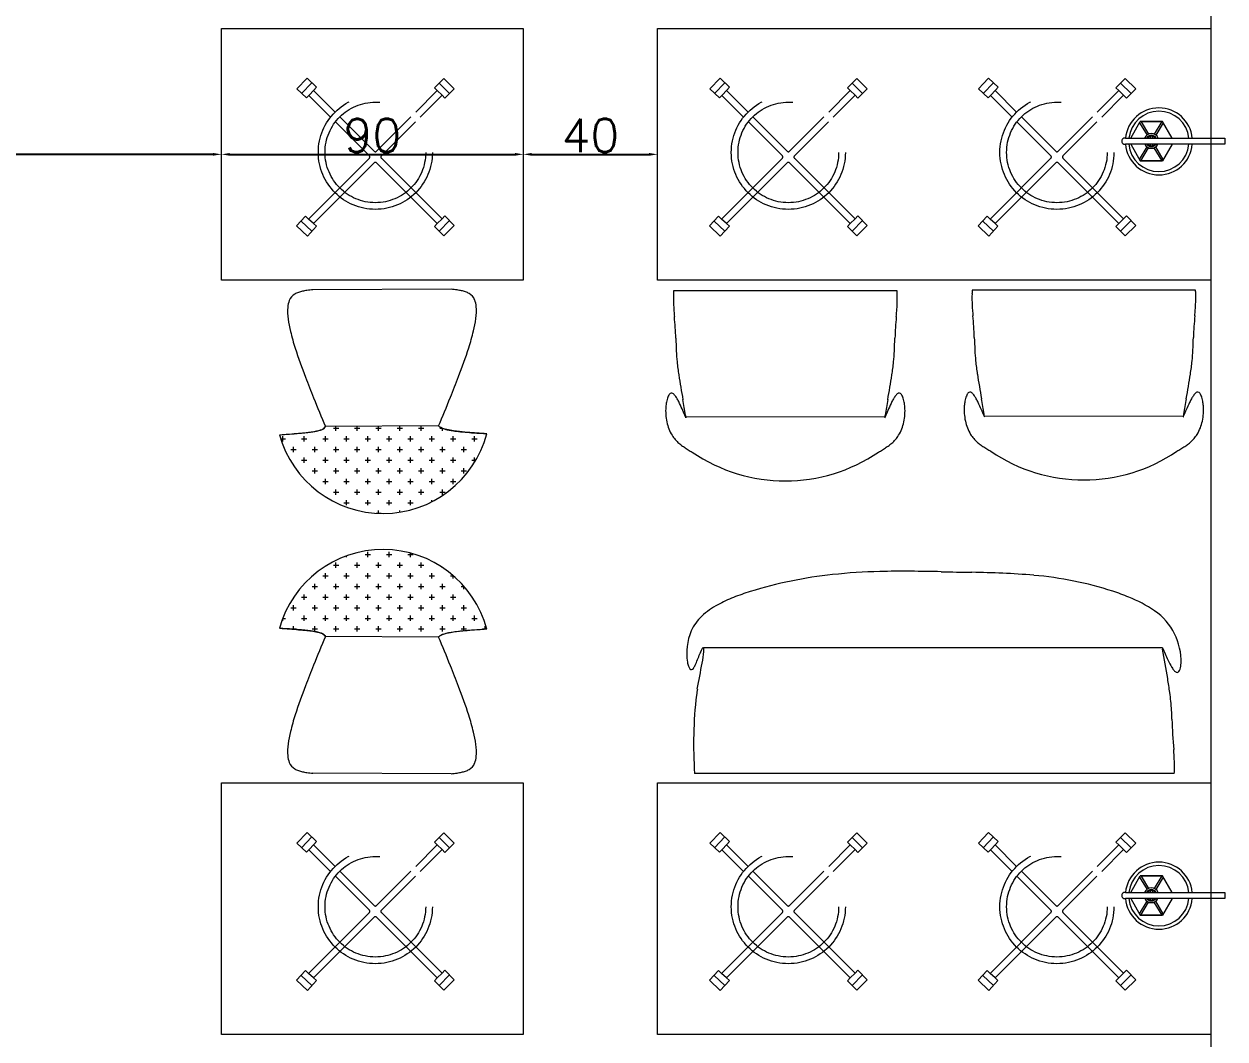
# Model space of a CAD drawing. Extents: x 3270 to 6851, y -140 to 2884.
# Drawn here: x 4199.5 to 4557.6, y 546.4 to 849.1 of the extents above; entities that cross this region are included whole.
import ezdxf

# ---------------------------------------------------------------- set-up
doc = ezdxf.new("R2010")
doc.units = 0
doc.header["$LTSCALE"] = 20
doc.linetypes.add('ACAD_ISO03W100', pattern=[30, 12, -18])
doc.layers.get('0').update_dxf_attribs({"linetype": 'CONTINUOUS', "lineweight": 15})
doc.layers.get('DEFPOINTS').update_dxf_attribs({"linetype": 'CONTINUOUS'})
doc.layers.add('M-LAMBA', color=7, linetype='CONTINUOUS', lineweight=18, true_color=0x50ba12)
doc.layers.add('Ö-MOBİLYA', color=31, linetype='CONTINUOUS', lineweight=18)
doc.layers.add('ölçü', color=102, linetype='CONTINUOUS', lineweight=15)
doc.styles.get("Standard").update_dxf_attribs({"font": 'txttw.shx'})
doc.dimstyles.new('YAZI', dxfattribs={"dimtxt": 10, "dimasz": 2.5, "dimexe": 1.25, "dimexo": 0.625, "dimtad": 1, "dimdec": 0, "dimtxsty": 'Standard', "dimcen": 2.5, "dimse1": 1, "dimse2": 1, "dimclrd": 256, "dimclrt": 256, "dimadec": 0, "dimazin": 0, "dimtfac": 1, "dimtdec": 0, "dimtmove": 0, "dimatfit": 3, "dimfxl": 1, "dimarcsym": 0})

# ---------------------------------------------------------------- blocks, each defined once
blk = doc.blocks.new('*D128')
at = {"layer": 'DEFPOINTS', "color": 0, "transparency": 16777216}
for p in [(3848.38, 810.24), (3848.38, 810.24), (4258.38, 810.24)]:
    blk.add_point(p, dxfattribs=at)
at = {"layer": 'ölçü', "lineweight": -2, "transparency": 16777216}
blk.add_line((4255.88, 810.24), (3850.88, 810.24), dxfattribs=at)
at = {"layer": 'ölçü', "transparency": 16777216}
for points in [[(3850.88, 810.66), (3850.88, 809.83), (3848.38, 810.24)], [(4255.88, 810.66), (4255.88, 809.83), (4258.38, 810.24)]]:
    blk.add_solid(points, dxfattribs=at)
at = {"layer": 'ölçü', "transparency": 16777216, "insert": (4053.38, 815.87), "char_height": 10, "attachment_point": 5}
blk.add_mtext('410', dxfattribs=at)
blk = doc.blocks.new('*D129')
at = {"layer": 'DEFPOINTS', "color": 0, "transparency": 16777216}
for p in [(4258.38, 810.24), (4348.38, 810.24), (4348.38, 810.24)]:
    blk.add_point(p, dxfattribs=at)
at = {"layer": 'ölçü', "lineweight": -2, "transparency": 16777216}
blk.add_line((4260.88, 810.24), (4345.88, 810.24), dxfattribs=at)
at = {"layer": 'ölçü', "transparency": 16777216}
for points in [[(4260.88, 810.66), (4260.88, 809.83), (4258.38, 810.24)], [(4345.88, 810.66), (4345.88, 809.83), (4348.38, 810.24)]]:
    blk.add_solid(points, dxfattribs=at)
at = {"layer": 'ölçü', "transparency": 16777216, "insert": (4303.38, 815.87), "char_height": 10, "attachment_point": 5}
blk.add_mtext('90', dxfattribs=at)
blk = doc.blocks.new('*D130')
at = {"layer": 'DEFPOINTS', "color": 0, "transparency": 16777216}
for p in [(4348.38, 810.24), (4388.38, 810.24), (4388.38, 810.24)]:
    blk.add_point(p, dxfattribs=at)
at = {"layer": 'ölçü', "lineweight": -2, "transparency": 16777216}
blk.add_line((4350.88, 810.24), (4385.88, 810.24), dxfattribs=at)
at = {"layer": 'ölçü', "transparency": 16777216}
for points in [[(4350.88, 810.66), (4350.88, 809.83), (4348.38, 810.24)], [(4385.88, 810.66), (4385.88, 809.83), (4388.38, 810.24)]]:
    blk.add_solid(points, dxfattribs=at)
at = {"layer": 'ölçü', "transparency": 16777216, "insert": (4368.38, 815.87), "char_height": 10, "attachment_point": 5}
blk.add_mtext('40', dxfattribs=at)

msp = doc.modelspace()

# ---------------------------------------------------------------- linework, layer by layer
msp.add_line((4553.38, 922.74), (4553.38, 242.74))
at = {"layer": 'M-LAMBA'}
for p, q in [((4529.49, 815.07), (4532.32, 819.99)), ((4538.94, 819.99), (4532.32, 819.99)), ((4532.32, 819.99), (4538.94, 819.99)), ((4532.55, 819.91), (4534.76, 816.26)), ((4538.72, 819.99), (4536.47, 816.26)), ((4541.77, 815.07), (4538.94, 819.99)), ((4532.12, 819.65), (4534.33, 816)), ((4539.12, 819.68), (4536.9, 816)), ((4527.9, 815.07), (4557.56, 815.07)), ((4557.56, 813.27), (4527.9, 813.27)), ((4529.49, 813.27), (4532.32, 808.35)), ((4535.39, 815.07), (4535.39, 815.76)), ((4535.39, 815.76), (4535.89, 815.76)), ((4535.39, 812.69), (4535.39, 813.27)), ((4535.89, 815.76), (4535.89, 815.07)), ((4535.89, 813.27), (4535.89, 812.69)), ((4541.77, 813.27), (4538.94, 808.35)), ((4557.56, 815.07), (4557.56, 813.27)), ((4532.09, 808.75), (4534.33, 812.46)), ((4532.43, 808.35), (4534.76, 812.2)), ((4535.89, 812.69), (4535.39, 812.69)), ((4538.8, 808.35), (4536.47, 812.2)), ((4539.16, 808.72), (4536.9, 812.46)), ((4538.94, 808.35), (4532.32, 808.35)), ((4532.32, 808.35), (4538.94, 808.35)), ((4529.49, 590.07), (4532.32, 594.99)), ((4532.12, 594.65), (4534.33, 591)), ((4538.94, 594.99), (4532.32, 594.99)), ((4532.32, 594.99), (4538.94, 594.99)), ((4532.55, 594.91), (4534.76, 591.26)), ((4538.72, 594.99), (4536.47, 591.26)), ((4539.12, 594.68), (4536.9, 591)), ((4541.77, 590.07), (4538.94, 594.99)), ((4535.39, 590.07), (4535.39, 590.76)), ((4535.39, 590.76), (4535.89, 590.76)), ((4535.89, 590.76), (4535.89, 590.07)), ((4527.9, 590.07), (4557.56, 590.07)), ((4557.56, 588.27), (4527.9, 588.27)), ((4529.49, 588.27), (4532.32, 583.35)), ((4532.09, 583.75), (4534.33, 587.46)), ((4532.43, 583.35), (4534.76, 587.2)), ((4535.39, 587.69), (4535.39, 588.27)), ((4535.89, 587.69), (4535.39, 587.69)), ((4535.89, 588.27), (4535.89, 587.69)), ((4538.8, 583.35), (4536.47, 587.2)), ((4539.16, 583.72), (4536.9, 587.46)), ((4541.77, 588.27), (4538.94, 583.35)), ((4557.56, 590.07), (4557.56, 588.27)), ((4538.94, 583.35), (4532.32, 583.35)), ((4532.32, 583.35), (4538.94, 583.35))]:
    msp.add_line(p, q, dxfattribs=at)
for centre, radius, start, end in [((4537.86, 814.11), 10, 5.4847, 174.5153), ((4537.86, 814.11), 9, 6.0963, 173.9037), ((4535.61, 814.23), 2.19, 22.5104, 157.4896), ((4527.69, 814.17), 0.923, 76.9064, 283.0936), ((4537.86, 814.11), 10, 184.8455, 355.1675), ((4537.86, 814.11), 9, 185.3709, 354.6291), ((4535.61, 814.23), 2.19, 206.0477, 333.9523), ((4535.61, 814.23), 1.69, 29.7539, 150.2461), ((4535.61, 814.23), 1.69, 214.6953, 325.3047), ((4535.61, 814.23), 1.43, 35.9667, 144.0333), ((4535.61, 814.23), 1.43, 222.348, 317.652), ((4537.86, 589.11), 10, 5.4847, 174.5153), ((4537.86, 589.11), 9, 6.0963, 173.9037), ((4535.61, 589.23), 2.19, 22.5104, 157.4896), ((4535.61, 589.23), 1.69, 29.7539, 150.2461), ((4527.69, 589.17), 0.923, 76.9064, 283.0936), ((4537.86, 589.11), 10, 184.8455, 355.1675), ((4537.86, 589.11), 9, 185.3709, 354.6291), ((4535.61, 589.23), 2.19, 206.0477, 333.9523), ((4535.61, 589.23), 1.69, 214.6953, 325.3047), ((4535.61, 589.23), 1.43, 35.9667, 144.0333), ((4535.61, 589.23), 1.43, 222.348, 317.652)]:
    msp.add_arc(centre, radius, start, end, dxfattribs=at)
at = {"layer": 'Ö-MOBİLYA'}
for p, q in [((4258.38, 847.74), (4348.38, 847.74)), ((4258.38, 772.74), (4258.38, 847.74)), ((4348.38, 847.74), (4348.38, 772.74)), ((4388.38, 772.74), (4388.38, 847.74)), ((4388.38, 847.74), (4553.38, 847.74)), ((4553.38, 847.74), (4553.38, 815.07)), ((4525.91, 829.27), (4525.05, 830.12)), ((4525.91, 829.27), (4527.33, 827.86)), ((4527.33, 827.86), (4528.17, 827)), ((4528.17, 827), (4530.97, 829.79)), ((4553.38, 813.27), (4553.38, 772.74)), ((4487.18, 785.88), (4483.97, 788.9)), ((4485.1, 787.82), (4485.1, 787.81)), ((4488.54, 787.33), (4485.32, 790.35)), ((4489.89, 788.77), (4487.18, 785.88)), ((4489, 789.59), (4489.89, 788.77)), ((4486.01, 786.97), (4486, 786.96)), ((4486.21, 786.79), (4486.21, 786.79)), ((4486.51, 786.5), (4486.5, 786.49)), ((4348.38, 772.74), (4258.38, 772.74)), ((4326.82, 769.99), (4285.67, 769.84)), ((4553.38, 772.74), (4388.38, 772.74)), ((4459.79, 769.49), (4393.2, 769.49)), ((4548.78, 769.76), (4482.19, 769.76)), ((4456.25, 731.93), (4396.75, 731.89)), ((4485.73, 732.21), (4545.23, 732.17)), ((4323.13, 729.22, 33.61), (4289.36, 729.06, 32.32)), ((4323.13, 729.22), (4289.36, 729.06)), ((4323.13, 729.22), (4289.36, 729.06)), ((4291.74, 728.57), (4293.33, 728.57)), ((4292.53, 727.77), (4292.53, 729.08)), ((4298.09, 728.57), (4299.68, 728.57)), ((4298.88, 727.77), (4298.88, 729.11)), ((4304.44, 728.57), (4306.03, 728.57)), ((4305.23, 727.77), (4305.23, 729.13)), ((4310.79, 728.57), (4312.38, 728.57)), ((4311.58, 727.77), (4311.58, 729.16)), ((4317.14, 728.57), (4318.73, 728.57)), ((4317.93, 727.77), (4317.93, 729.19)), ((4323.49, 728.57), (4324.14, 728.57)), ((4324.28, 727.77), (4324.28, 728.51)), ((4276.05, 725.39), (4277.45, 725.39)), ((4276.66, 724.6), (4276.66, 726.19)), ((4282.21, 725.39), (4283.8, 725.39)), ((4283.01, 724.6), (4283.01, 726.19)), ((4288.56, 725.39), (4290.15, 725.39)), ((4289.36, 724.6), (4289.36, 726.19)), ((4294.91, 725.39), (4296.5, 725.39)), ((4295.71, 724.6), (4295.71, 726.19)), ((4301.26, 725.39), (4302.85, 725.39)), ((4302.06, 724.6), (4302.06, 726.19)), ((4307.61, 725.39), (4309.2, 725.39)), ((4308.41, 724.6), (4308.41, 726.19)), ((4313.96, 725.39), (4315.55, 725.39)), ((4314.76, 724.6), (4314.76, 726.19)), ((4320.31, 725.39), (4321.9, 725.39)), ((4321.11, 724.6), (4321.11, 726.19)), ((4326.66, 725.39), (4328.25, 725.39)), ((4327.46, 724.6), (4327.46, 726.19)), ((4333.01, 725.39), (4334.6, 725.39)), ((4333.81, 724.6), (4333.81, 726.19)), ((4279.04, 722.22), (4280.63, 722.22)), ((4279.83, 721.42), (4279.83, 723.01)), ((4283.01, 718.25), (4283.01, 719.84)), ((4285.39, 722.22), (4286.98, 722.22)), ((4286.18, 721.42), (4286.18, 723.01)), ((4289.36, 718.25), (4289.36, 719.84)), ((4291.74, 722.22), (4293.33, 722.22)), ((4292.53, 721.42), (4292.53, 723.01)), ((4295.71, 718.25), (4295.71, 719.84)), ((4298.09, 722.22), (4299.68, 722.22)), ((4298.88, 721.42), (4298.88, 723.01)), ((4302.06, 718.25), (4302.06, 719.84)), ((4304.44, 722.22), (4306.03, 722.22)), ((4305.23, 721.42), (4305.23, 723.01)), ((4308.41, 718.25), (4308.41, 719.84)), ((4310.79, 722.22), (4312.38, 722.22)), ((4311.58, 721.42), (4311.58, 723.01)), ((4314.76, 718.25), (4314.76, 719.84)), ((4317.14, 722.22), (4318.73, 722.22)), ((4317.93, 721.42), (4317.93, 723.01)), ((4321.11, 718.25), (4321.11, 719.84)), ((4323.49, 722.22), (4325.08, 722.22)), ((4324.28, 721.42), (4324.28, 723.01)), ((4327.46, 718.25), (4327.46, 719.84)), ((4329.84, 722.22), (4331.43, 722.22)), ((4330.63, 721.42), (4330.63, 723.01)), ((4333.81, 718.34), (4333.81, 719.84)), ((4282.21, 719.04), (4283.8, 719.04)), ((4286.18, 715.07), (4286.18, 716.66)), ((4288.56, 719.04), (4290.15, 719.04)), ((4292.53, 715.07), (4292.53, 716.66)), ((4294.91, 719.04), (4296.5, 719.04)), ((4298.88, 715.07), (4298.88, 716.66)), ((4301.26, 719.04), (4302.85, 719.04)), ((4305.23, 715.07), (4305.23, 716.66)), ((4307.61, 719.04), (4309.2, 719.04)), ((4311.58, 715.07), (4311.58, 716.66)), ((4313.96, 719.04), (4315.55, 719.04)), ((4317.93, 715.07), (4317.93, 716.66)), ((4320.31, 719.04), (4321.9, 719.04)), ((4324.28, 715.07), (4324.28, 716.66)), ((4326.66, 719.04), (4328.25, 719.04)), ((4330.63, 715.07), (4330.63, 716.66)), ((4333.01, 719.04), (4334.22, 719.04)), ((4283.01, 713.42), (4283.01, 713.49)), ((4283.7, 712.69), (4283.8, 712.69)), ((4285.39, 715.87), (4286.98, 715.87)), ((4288.56, 712.69), (4290.15, 712.69)), ((4289.36, 711.9), (4289.36, 713.49)), ((4291.74, 715.87), (4293.33, 715.87)), ((4294.91, 712.69), (4296.5, 712.69)), ((4295.71, 711.9), (4295.71, 713.49)), ((4298.09, 715.87), (4299.68, 715.87)), ((4301.26, 712.69), (4302.85, 712.69)), ((4302.06, 711.9), (4302.06, 713.49)), ((4304.44, 715.87), (4306.03, 715.87)), ((4307.61, 712.69), (4309.2, 712.69)), ((4308.41, 711.9), (4308.41, 713.49)), ((4310.79, 715.87), (4312.38, 715.87)), ((4313.96, 712.69), (4315.55, 712.69)), ((4314.76, 711.9), (4314.76, 713.49)), ((4317.14, 715.87), (4318.73, 715.87)), ((4320.31, 712.69), (4321.9, 712.69)), ((4321.11, 711.9), (4321.11, 713.49)), ((4323.49, 715.87), (4325.08, 715.87)), ((4326.66, 712.69), (4328.25, 712.69)), ((4327.46, 711.9), (4327.46, 713.49)), ((4329.84, 715.87), (4331.43, 715.87)), ((4291.74, 709.52), (4293.33, 709.52)), ((4292.53, 708.72), (4292.53, 710.31)), ((4298.09, 709.52), (4299.68, 709.52)), ((4298.88, 708.72), (4298.88, 710.31)), ((4304.44, 709.52), (4306.03, 709.52)), ((4305.23, 708.72), (4305.23, 710.31)), ((4310.79, 709.52), (4312.38, 709.52)), ((4311.58, 708.72), (4311.58, 710.31)), ((4317.14, 709.52), (4318.73, 709.52)), ((4317.93, 708.72), (4317.93, 710.31)), ((4323.49, 709.52), (4325.08, 709.52)), ((4324.28, 708.72), (4324.28, 710.31)), ((4294.91, 706.34), (4296.5, 706.34)), ((4295.71, 705.55), (4295.71, 707.14)), ((4301.26, 706.34), (4302.85, 706.34)), ((4302.06, 705.55), (4302.06, 707.14)), ((4307.61, 706.34), (4309.2, 706.34)), ((4308.41, 705.55), (4308.41, 707.14)), ((4313.96, 706.34), (4315.55, 706.34)), ((4314.76, 705.55), (4314.76, 707.14)), ((4320.31, 706.34), (4320.58, 706.34)), ((4321.11, 706.61), (4321.11, 707.14)), ((4304.49, 703.17), (4306.03, 703.17)), ((4305.23, 703.13), (4305.23, 703.96)), ((4311.58, 703.5), (4311.58, 703.96)), ((4302.06, 690.1), (4302.06, 691.69)), ((4308.41, 690.1), (4308.41, 691.69)), ((4314.76, 690.1), (4314.76, 691.32)), ((4291.74, 687.72), (4293.33, 687.72)), ((4292.53, 686.92), (4292.53, 688.51)), ((4295.71, 690.1), (4295.71, 690.5)), ((4298.09, 687.72), (4299.68, 687.72)), ((4298.88, 686.92), (4298.88, 688.51)), ((4301.26, 690.89), (4302.85, 690.89)), ((4304.44, 687.72), (4306.03, 687.72)), ((4305.23, 686.92), (4305.23, 688.51)), ((4307.61, 690.89), (4309.2, 690.89)), ((4310.79, 687.72), (4312.38, 687.72)), ((4311.58, 686.92), (4311.58, 688.51)), ((4313.96, 690.89), (4315.55, 690.89)), ((4317.14, 687.72), (4318.73, 687.72)), ((4317.93, 686.92), (4317.93, 688.51)), ((4288.56, 684.54), (4290.15, 684.54)), ((4289.36, 683.75), (4289.36, 685.34)), ((4294.91, 684.54), (4296.5, 684.54)), ((4295.71, 683.75), (4295.71, 685.34)), ((4301.26, 684.54), (4302.85, 684.54)), ((4302.06, 683.75), (4302.06, 685.34)), ((4307.61, 684.54), (4309.2, 684.54)), ((4308.41, 683.75), (4308.41, 685.34)), ((4313.96, 684.54), (4315.55, 684.54)), ((4314.76, 683.75), (4314.76, 685.34)), ((4320.31, 684.54), (4321.9, 684.54)), ((4321.11, 683.75), (4321.11, 685.34)), ((4324.28, 686.92), (4324.28, 687.02)), ((4326.66, 684.54), (4327.54, 684.54)), ((4327.46, 683.75), (4327.46, 684.61)), ((4285.39, 681.37), (4286.98, 681.37)), ((4286.18, 680.57), (4286.18, 682.16)), ((4291.74, 681.37), (4293.33, 681.37)), ((4292.53, 680.57), (4292.53, 682.16)), ((4298.09, 681.37), (4299.68, 681.37)), ((4298.88, 680.57), (4298.88, 682.16)), ((4304.44, 681.37), (4306.03, 681.37)), ((4305.23, 680.57), (4305.23, 682.16)), ((4310.79, 681.37), (4312.38, 681.37)), ((4311.58, 680.57), (4311.58, 682.16)), ((4317.14, 681.37), (4318.73, 681.37)), ((4317.93, 680.57), (4317.93, 682.16)), ((4323.49, 681.37), (4325.08, 681.37)), ((4324.28, 680.57), (4324.28, 682.16)), ((4329.84, 681.37), (4330.71, 681.37)), ((4330.63, 680.57), (4330.63, 681.46)), ((4282.21, 678.19), (4283.8, 678.19)), ((4283.01, 677.4), (4283.01, 678.99)), ((4288.56, 678.19), (4290.15, 678.19)), ((4289.36, 677.4), (4289.36, 678.99)), ((4294.91, 678.19), (4296.5, 678.19)), ((4295.71, 677.4), (4295.71, 678.99)), ((4301.26, 678.19), (4302.85, 678.19)), ((4302.06, 677.4), (4302.06, 678.99)), ((4307.61, 678.19), (4309.2, 678.19)), ((4308.41, 677.4), (4308.41, 678.99)), ((4313.96, 678.19), (4315.55, 678.19)), ((4314.76, 677.4), (4314.76, 678.99)), ((4320.31, 678.19), (4321.9, 678.19)), ((4321.11, 677.4), (4321.11, 678.99)), ((4326.66, 678.19), (4328.25, 678.19)), ((4327.46, 677.4), (4327.46, 678.99)), ((4333.01, 678.19), (4333.14, 678.19)), ((4279.04, 675.02), (4280.63, 675.02)), ((4279.83, 674.22), (4279.83, 675.81)), ((4285.39, 675.02), (4286.98, 675.02)), ((4286.18, 674.22), (4286.18, 675.81)), ((4291.74, 675.02), (4293.33, 675.02)), ((4292.53, 674.22), (4292.53, 675.81)), ((4298.09, 675.02), (4299.68, 675.02)), ((4298.88, 674.22), (4298.88, 675.81)), ((4304.44, 675.02), (4306.03, 675.02)), ((4305.23, 674.22), (4305.23, 675.81)), ((4310.79, 675.02), (4312.38, 675.02)), ((4311.58, 674.22), (4311.58, 675.81)), ((4317.14, 675.02), (4318.73, 675.02)), ((4317.93, 674.22), (4317.93, 675.81)), ((4323.49, 675.02), (4325.08, 675.02)), ((4324.28, 674.22), (4324.28, 675.81)), ((4329.84, 675.02), (4331.43, 675.02)), ((4330.63, 674.22), (4330.63, 675.81)), ((4276.66, 671.84), (4277.45, 671.84)), ((4276.66, 671.05), (4276.66, 671.83)), ((4282.21, 671.84), (4283.8, 671.84)), ((4283.01, 671.05), (4283.01, 672.64)), ((4288.56, 671.84), (4290.15, 671.84)), ((4289.36, 671.05), (4289.36, 672.64)), ((4294.91, 671.84), (4296.5, 671.84)), ((4295.71, 671.05), (4295.71, 672.64)), ((4301.26, 671.84), (4302.85, 671.84)), ((4302.06, 671.05), (4302.06, 672.64)), ((4307.61, 671.84), (4309.2, 671.84)), ((4308.41, 671.05), (4308.41, 672.64)), ((4313.96, 671.84), (4315.55, 671.84)), ((4314.76, 671.05), (4314.76, 672.64)), ((4320.31, 671.84), (4321.9, 671.84)), ((4321.11, 671.05), (4321.11, 672.64)), ((4326.66, 671.84), (4328.25, 671.84)), ((4327.46, 671.05), (4327.46, 672.64)), ((4333.01, 671.84), (4334.6, 671.84)), ((4333.81, 671.05), (4333.81, 672.64)), ((4279.04, 668.67), (4280.63, 668.67)), ((4279.83, 668.58), (4279.83, 669.46)), ((4285.39, 668.67), (4286.98, 668.67)), ((4286.18, 667.88), (4286.18, 669.46)), ((4323.13, 666.27, 33.61), (4289.36, 666.43, 32.32)), ((4323.13, 666.27), (4289.36, 666.43)), ((4323.13, 666.27), (4289.36, 666.43)), ((4291.74, 668.67), (4293.33, 668.67)), ((4292.53, 667.87), (4292.53, 669.46)), ((4298.09, 668.67), (4299.68, 668.67)), ((4298.88, 667.87), (4298.88, 669.46)), ((4304.44, 668.67), (4306.03, 668.67)), ((4305.23, 667.87), (4305.23, 669.46)), ((4310.79, 668.67), (4312.38, 668.67)), ((4311.58, 667.87), (4311.58, 669.46)), ((4317.14, 668.67), (4318.73, 668.67)), ((4317.93, 667.87), (4317.93, 669.46)), ((4321.11, 666.28), (4321.11, 666.29)), ((4323.49, 668.67), (4325.08, 668.67)), ((4324.28, 667.87), (4324.28, 669.46)), ((4329.84, 668.67), (4331.43, 668.67)), ((4330.63, 668.07), (4330.63, 669.46)), ((4336.19, 668.67), (4337.46, 668.67)), ((4336.98, 668.56), (4336.98, 669.46)), ((4538.91, 663.08), (4402.05, 663.08)), ((4326.82, 625.5), (4285.67, 625.65)), ((4542.45, 625.53), (4399.43, 625.53)), ((4258.38, 622.74), (4348.38, 622.74)), ((4258.38, 547.74), (4258.38, 622.74)), ((4348.38, 622.74), (4348.38, 547.74)), ((4388.38, 547.74), (4388.38, 622.74)), ((4388.38, 622.74), (4553.38, 622.74)), ((4553.38, 622.74), (4553.38, 590.07)), ((4553.38, 588.27), (4553.38, 547.74)), ((4348.38, 547.74), (4258.38, 547.74)), ((4553.38, 547.74), (4388.38, 547.74))]:
    msp.add_line(p, q, dxfattribs=at)
at = {"layer": 'Ö-MOBİLYA', "linetype": 'ACAD_ISO03W100', "ltscale": 0.3}
for p, q in [((4283.91, 832.98), (4280.86, 829.79)), ((4281.69, 830.66), (4281.69, 830.67)), ((4285.34, 831.62), (4282.29, 828.42)), ((4282.55, 831.56), (4282.54, 831.57)), ((4283.03, 832.06), (4283.02, 832.07)), ((4286.77, 830.25), (4283.91, 832.98)), ((4321.86, 830.12), (4324.66, 832.91)), ((4323.26, 831.52), (4326.38, 828.4)), ((4324.66, 832.91), (4327.78, 829.79)), ((4325.51, 832.06), (4325.52, 832.07)), ((4326.93, 830.65), (4326.93, 830.65)), ((4407.03, 832.98), (4403.98, 829.79)), ((4404.82, 830.66), (4404.81, 830.67)), ((4408.46, 831.62), (4405.41, 828.42)), ((4405.67, 831.56), (4405.67, 831.57)), ((4406.15, 832.06), (4406.14, 832.07)), ((4409.89, 830.25), (4407.03, 832.98)), ((4444.98, 830.12), (4447.78, 832.91)), ((4446.38, 831.52), (4449.5, 828.4)), ((4447.78, 832.91), (4450.9, 829.79)), ((4448.63, 832.06), (4448.64, 832.07)), ((4450.05, 830.65), (4450.05, 830.65)), ((4487.1, 832.98), (4484.05, 829.79)), ((4484.88, 830.66), (4484.88, 830.67)), ((4488.53, 831.62), (4485.48, 828.42)), ((4485.74, 831.56), (4485.73, 831.57)), ((4486.22, 832.06), (4486.21, 832.07)), ((4489.96, 830.25), (4487.1, 832.98)), ((4525.05, 830.12), (4527.85, 832.91)), ((4526.45, 831.52), (4529.57, 828.4)), ((4527.85, 832.91), (4530.97, 829.79)), ((4528.7, 832.06), (4528.71, 832.07)), ((4530.12, 830.65), (4530.12, 830.65)), ((4283.72, 827.06), (4280.86, 829.79)), ((4284.55, 827.94), (4283.72, 827.06)), ((4290.92, 821.34), (4284.44, 827.82)), ((4285.93, 829.39), (4284.55, 827.94)), ((4292.25, 822.84), (4285.82, 829.27)), ((4285.93, 829.39), (4286.77, 830.25)), ((4316.29, 822.84), (4322.72, 829.27)), ((4317.62, 821.34), (4324.14, 827.86)), ((4322.72, 829.27), (4321.86, 830.12)), ((4322.72, 829.27), (4324.14, 827.86)), ((4324.14, 827.86), (4324.98, 827)), ((4324.98, 827), (4327.78, 829.79)), ((4406.84, 827.06), (4403.98, 829.79)), ((4407.67, 827.94), (4406.84, 827.06)), ((4414.04, 821.34), (4407.56, 827.82)), ((4409.05, 829.39), (4407.67, 827.94)), ((4415.37, 822.84), (4408.94, 829.27)), ((4409.05, 829.39), (4409.89, 830.25)), ((4439.41, 822.84), (4445.84, 829.27)), ((4440.74, 821.34), (4447.26, 827.86)), ((4445.84, 829.27), (4444.98, 830.12)), ((4445.84, 829.27), (4447.26, 827.86)), ((4447.26, 827.86), (4448.1, 827)), ((4448.1, 827), (4450.9, 829.79)), ((4486.91, 827.06), (4484.05, 829.79)), ((4487.74, 827.94), (4486.91, 827.06)), ((4494.11, 821.34), (4487.63, 827.82)), ((4489.12, 829.39), (4487.74, 827.94)), ((4495.44, 822.84), (4489.01, 829.27)), ((4489.12, 829.39), (4489.96, 830.25)), ((4519.48, 822.84), (4525.91, 829.27)), ((4520.81, 821.34), (4527.33, 827.86)), ((4302.48, 809.78), (4292.34, 819.92)), ((4303.91, 811.17), (4293.66, 821.42)), ((4304.62, 811.17), (4314.87, 821.42)), ((4306.06, 809.78), (4316.19, 819.92)), ((4425.6, 809.78), (4415.46, 819.92)), ((4427.04, 811.17), (4416.78, 821.42)), ((4427.74, 811.17), (4438, 821.42)), ((4429.18, 809.78), (4439.32, 819.92)), ((4505.67, 809.78), (4495.53, 819.92)), ((4507.11, 811.17), (4496.85, 821.42)), ((4507.81, 811.17), (4518.07, 821.42)), ((4509.25, 809.78), (4519.38, 819.92)), ((4302.48, 809.08), (4284.35, 790.95)), ((4303.91, 807.69), (4285.81, 789.58)), ((4304.62, 807.69), (4322.72, 789.59)), ((4306.06, 809.08), (4324.14, 791)), ((4425.6, 809.08), (4407.48, 790.95)), ((4427.04, 807.69), (4408.93, 789.58)), ((4427.74, 807.69), (4445.84, 789.59)), ((4429.18, 809.08), (4447.26, 791)), ((4505.67, 809.08), (4487.54, 790.95)), ((4507.11, 807.69), (4489, 789.58)), ((4507.81, 807.69), (4525.91, 789.59)), ((4509.25, 809.08), (4527.33, 791)), ((4283.48, 791.79), (4280.78, 788.9)), ((4284.35, 790.95), (4283.48, 791.79)), ((4324.14, 791), (4324.98, 791.86)), ((4324.98, 791.86), (4327.78, 789.06)), ((4406.6, 791.79), (4403.9, 788.9)), ((4407.48, 790.95), (4406.6, 791.79)), ((4447.26, 791), (4448.1, 791.86)), ((4448.1, 791.86), (4450.9, 789.06)), ((4486.67, 791.79), (4483.97, 788.9)), ((4487.54, 790.95), (4486.67, 791.79)), ((4527.33, 791), (4528.17, 791.86)), ((4528.17, 791.86), (4530.97, 789.06)), ((4283.99, 785.88), (4280.78, 788.9)), ((4281.91, 787.82), (4281.91, 787.81)), ((4285.35, 787.33), (4282.13, 790.35)), ((4286.7, 788.77), (4283.99, 785.88)), ((4285.81, 789.59), (4284.35, 790.95)), ((4285.81, 789.59), (4286.7, 788.77)), ((4322.72, 789.59), (4321.86, 788.74)), ((4321.86, 788.74), (4324.66, 785.94)), ((4322.72, 789.59), (4324.14, 791)), ((4323.26, 787.34), (4326.38, 790.46)), ((4324.66, 785.94), (4327.78, 789.06)), ((4326.93, 788.21), (4326.93, 788.2)), ((4326.93, 788.21), (4326.93, 788.2)), ((4407.11, 785.88), (4403.9, 788.9)), ((4405.04, 787.82), (4405.03, 787.81)), ((4408.47, 787.33), (4405.25, 790.35)), ((4409.82, 788.77), (4407.11, 785.88)), ((4408.93, 789.59), (4407.48, 790.95)), ((4408.93, 789.59), (4409.82, 788.77)), ((4445.84, 789.59), (4444.98, 788.74)), ((4444.98, 788.74), (4447.78, 785.94)), ((4445.84, 789.59), (4447.26, 791)), ((4446.38, 787.34), (4449.5, 790.46)), ((4447.78, 785.94), (4450.9, 789.06)), ((4450.05, 788.21), (4450.05, 788.2)), ((4450.05, 788.21), (4450.05, 788.2)), ((4489, 789.59), (4487.54, 790.95)), ((4525.91, 789.59), (4525.05, 788.74)), ((4525.05, 788.74), (4527.85, 785.94)), ((4525.91, 789.59), (4527.33, 791)), ((4526.45, 787.34), (4529.57, 790.46)), ((4527.85, 785.94), (4530.97, 789.06)), ((4530.12, 788.21), (4530.12, 788.2)), ((4530.12, 788.21), (4530.12, 788.2)), ((4282.82, 786.97), (4282.81, 786.96)), ((4283.02, 786.79), (4283.02, 786.79)), ((4283.32, 786.5), (4283.31, 786.49)), ((4325.51, 786.8), (4325.52, 786.79)), ((4325.51, 786.8), (4325.52, 786.79)), ((4405.94, 786.97), (4405.93, 786.96)), ((4406.14, 786.79), (4406.14, 786.79)), ((4406.44, 786.5), (4406.44, 786.49)), ((4448.63, 786.8), (4448.64, 786.79)), ((4448.63, 786.8), (4448.64, 786.79)), ((4528.7, 786.8), (4528.71, 786.79)), ((4528.7, 786.8), (4528.71, 786.79)), ((4283.91, 607.98), (4280.86, 604.79)), ((4281.69, 605.66), (4281.69, 605.67)), ((4285.34, 606.62), (4282.29, 603.42)), ((4282.55, 606.56), (4282.54, 606.57)), ((4283.03, 607.06), (4283.02, 607.07)), ((4286.77, 605.25), (4283.91, 607.98)), ((4285.93, 604.39), (4286.77, 605.25)), ((4321.86, 605.12), (4324.66, 607.91)), ((4322.72, 604.27), (4321.86, 605.12)), ((4323.26, 606.52), (4326.38, 603.4)), ((4324.66, 607.91), (4327.78, 604.79)), ((4325.51, 607.06), (4325.52, 607.07)), ((4326.93, 605.65), (4326.93, 605.65)), ((4407.03, 607.98), (4403.98, 604.79)), ((4404.82, 605.66), (4404.81, 605.67)), ((4408.46, 606.62), (4405.41, 603.42)), ((4405.67, 606.56), (4405.67, 606.57)), ((4406.15, 607.06), (4406.14, 607.07)), ((4409.89, 605.25), (4407.03, 607.98)), ((4409.05, 604.39), (4409.89, 605.25)), ((4444.98, 605.12), (4447.78, 607.91)), ((4445.84, 604.27), (4444.98, 605.12)), ((4446.38, 606.52), (4449.5, 603.4)), ((4447.78, 607.91), (4450.9, 604.79)), ((4448.63, 607.06), (4448.64, 607.07)), ((4450.05, 605.65), (4450.05, 605.65)), ((4487.1, 607.98), (4484.05, 604.79)), ((4484.88, 605.66), (4484.88, 605.67)), ((4488.53, 606.62), (4485.48, 603.42)), ((4485.74, 606.56), (4485.73, 606.57)), ((4486.22, 607.06), (4486.21, 607.07)), ((4489.96, 605.25), (4487.1, 607.98)), ((4489.12, 604.39), (4489.96, 605.25)), ((4525.05, 605.12), (4527.85, 607.91)), ((4525.91, 604.27), (4525.05, 605.12)), ((4526.45, 606.52), (4529.57, 603.4)), ((4527.85, 607.91), (4530.97, 604.79)), ((4528.7, 607.06), (4528.71, 607.07)), ((4530.12, 605.65), (4530.12, 605.65)), ((4283.72, 602.06), (4280.86, 604.79)), ((4284.55, 602.94), (4283.72, 602.06)), ((4290.92, 596.34), (4284.44, 602.82)), ((4285.93, 604.39), (4284.55, 602.94)), ((4292.25, 597.84), (4285.82, 604.27)), ((4316.29, 597.84), (4322.72, 604.27)), ((4317.62, 596.34), (4324.14, 602.86)), ((4322.72, 604.27), (4324.14, 602.86)), ((4324.14, 602.86), (4324.98, 602)), ((4324.98, 602), (4327.78, 604.79)), ((4406.84, 602.06), (4403.98, 604.79)), ((4407.67, 602.94), (4406.84, 602.06)), ((4414.04, 596.34), (4407.56, 602.82)), ((4409.05, 604.39), (4407.67, 602.94)), ((4415.37, 597.84), (4408.94, 604.27)), ((4439.41, 597.84), (4445.84, 604.27)), ((4440.74, 596.34), (4447.26, 602.86)), ((4445.84, 604.27), (4447.26, 602.86)), ((4447.26, 602.86), (4448.1, 602)), ((4448.1, 602), (4450.9, 604.79)), ((4486.91, 602.06), (4484.05, 604.79)), ((4487.74, 602.94), (4486.91, 602.06)), ((4494.11, 596.34), (4487.63, 602.82)), ((4489.12, 604.39), (4487.74, 602.94)), ((4495.44, 597.84), (4489.01, 604.27)), ((4519.48, 597.84), (4525.91, 604.27)), ((4520.81, 596.34), (4527.33, 602.86)), ((4525.91, 604.27), (4527.33, 602.86)), ((4527.33, 602.86), (4528.17, 602)), ((4528.17, 602), (4530.97, 604.79)), ((4302.48, 584.78), (4292.34, 594.92)), ((4303.91, 586.17), (4293.66, 596.42)), ((4304.62, 586.17), (4314.87, 596.42)), ((4306.06, 584.78), (4316.19, 594.92)), ((4425.6, 584.78), (4415.46, 594.92)), ((4427.04, 586.17), (4416.78, 596.42)), ((4427.74, 586.17), (4438, 596.42)), ((4429.18, 584.78), (4439.32, 594.92)), ((4505.67, 584.78), (4495.53, 594.92)), ((4507.11, 586.17), (4496.85, 596.42)), ((4507.81, 586.17), (4518.07, 596.42)), ((4509.25, 584.78), (4519.38, 594.92)), ((4302.48, 584.08), (4284.35, 565.95)), ((4306.06, 584.08), (4324.14, 566)), ((4425.6, 584.08), (4407.48, 565.95)), ((4429.18, 584.08), (4447.26, 566)), ((4505.67, 584.08), (4487.54, 565.95)), ((4509.25, 584.08), (4527.33, 566)), ((4303.91, 582.69), (4285.81, 564.58)), ((4304.62, 582.69), (4322.72, 564.59)), ((4427.04, 582.69), (4408.93, 564.58)), ((4427.74, 582.69), (4445.84, 564.59)), ((4507.11, 582.69), (4489, 564.58)), ((4507.81, 582.69), (4525.91, 564.59)), ((4283.48, 566.79), (4280.78, 563.9)), ((4284.35, 565.95), (4283.48, 566.79)), ((4285.81, 564.59), (4284.35, 565.95)), ((4322.72, 564.59), (4324.14, 566)), ((4324.14, 566), (4324.98, 566.86)), ((4324.98, 566.86), (4327.78, 564.06)), ((4406.6, 566.79), (4403.9, 563.9)), ((4407.48, 565.95), (4406.6, 566.79)), ((4408.93, 564.59), (4407.48, 565.95)), ((4445.84, 564.59), (4447.26, 566)), ((4447.26, 566), (4448.1, 566.86)), ((4448.1, 566.86), (4450.9, 564.06)), ((4486.67, 566.79), (4483.97, 563.9)), ((4487.54, 565.95), (4486.67, 566.79)), ((4489, 564.59), (4487.54, 565.95)), ((4525.91, 564.59), (4527.33, 566)), ((4527.33, 566), (4528.17, 566.86)), ((4528.17, 566.86), (4530.97, 564.06)), ((4283.99, 560.88), (4280.78, 563.9)), ((4281.91, 562.82), (4281.91, 562.81)), ((4285.35, 562.33), (4282.13, 565.35)), ((4286.7, 563.77), (4283.99, 560.88)), ((4285.81, 564.59), (4286.7, 563.77)), ((4322.72, 564.59), (4321.86, 563.74)), ((4321.86, 563.74), (4324.66, 560.94)), ((4323.26, 562.34), (4326.38, 565.46)), ((4324.66, 560.94), (4327.78, 564.06)), ((4326.93, 563.21), (4326.93, 563.2)), ((4326.93, 563.21), (4326.93, 563.2)), ((4407.11, 560.88), (4403.9, 563.9)), ((4405.04, 562.82), (4405.03, 562.81)), ((4408.47, 562.33), (4405.25, 565.35)), ((4409.82, 563.77), (4407.11, 560.88)), ((4408.93, 564.59), (4409.82, 563.77)), ((4445.84, 564.59), (4444.98, 563.74)), ((4444.98, 563.74), (4447.78, 560.94)), ((4446.38, 562.34), (4449.5, 565.46)), ((4447.78, 560.94), (4450.9, 564.06)), ((4450.05, 563.21), (4450.05, 563.2)), ((4450.05, 563.21), (4450.05, 563.2)), ((4487.18, 560.88), (4483.97, 563.9)), ((4485.1, 562.82), (4485.1, 562.81)), ((4488.54, 562.33), (4485.32, 565.35)), ((4489.89, 563.77), (4487.18, 560.88)), ((4489, 564.59), (4489.89, 563.77)), ((4525.91, 564.59), (4525.05, 563.74)), ((4525.05, 563.74), (4527.85, 560.94)), ((4526.45, 562.34), (4529.57, 565.46)), ((4527.85, 560.94), (4530.97, 564.06)), ((4530.12, 563.21), (4530.12, 563.2)), ((4530.12, 563.21), (4530.12, 563.2)), ((4282.82, 561.97), (4282.81, 561.96)), ((4283.02, 561.79), (4283.02, 561.79)), ((4283.32, 561.5), (4283.31, 561.49)), ((4325.51, 561.8), (4325.52, 561.79)), ((4325.51, 561.8), (4325.52, 561.79)), ((4405.94, 561.97), (4405.93, 561.96)), ((4406.14, 561.79), (4406.14, 561.79)), ((4406.44, 561.5), (4406.44, 561.49)), ((4448.63, 561.8), (4448.64, 561.79)), ((4448.63, 561.8), (4448.64, 561.79)), ((4486.01, 561.97), (4486, 561.96)), ((4486.21, 561.79), (4486.21, 561.79)), ((4486.51, 561.5), (4486.5, 561.49)), ((4528.7, 561.8), (4528.71, 561.79)), ((4528.7, 561.8), (4528.71, 561.79))]:
    msp.add_line(p, q, dxfattribs=at)
for centre, radius in [((4304.27, 810.82), 17), ((4427.39, 810.82), 17), ((4507.46, 810.82), 17), ((4304.27, 810.82), 15), ((4427.39, 810.82), 15), ((4507.46, 810.82), 15), ((4304.27, 585.82), 17), ((4427.39, 585.82), 17), ((4507.46, 585.82), 17), ((4304.27, 585.82), 15), ((4427.39, 585.82), 15), ((4507.46, 585.82), 15)]:
    msp.add_circle(centre, radius, dxfattribs=at)
for centre, start, end in [((4302.12, 809.43), 315, 45), ((4304.27, 811.53), 225, 315), ((4306.41, 809.43), 135, 225), ((4425.24, 809.43), 315, 45), ((4427.39, 811.53), 225, 315), ((4429.54, 809.43), 135, 225), ((4505.31, 809.43), 315, 45), ((4507.46, 811.53), 225, 315), ((4509.6, 809.43), 135, 225), ((4304.27, 807.33), 45, 135), ((4427.39, 807.33), 45, 135), ((4507.46, 807.33), 45, 135), ((4302.12, 584.43), 315, 45), ((4304.27, 586.53), 225, 315), ((4306.41, 584.43), 135, 225), ((4425.24, 584.43), 315, 45), ((4427.39, 586.53), 225, 315), ((4429.54, 584.43), 135, 225), ((4505.31, 584.43), 315, 45), ((4507.46, 586.53), 225, 315), ((4509.6, 584.43), 135, 225), ((4304.27, 582.33), 45, 135), ((4427.39, 582.33), 45, 135), ((4507.46, 582.33), 45, 135)]:
    msp.add_arc(centre, 0.5, start, end, dxfattribs=at)
at = {"layer": 'Ö-MOBİLYA'}
for centre, radius, start, end in [((4290.99, 715.9), 54.2, 95.6363, 97.5829), ((4321.5, 716.06), 54.2, 82.4171, 84.3637), ((4326.4, 752.94), 16.99, 77.9035, 82.3932), ((4284.98, 764.14), 6.86, 158.1512, 175.6835), ((4282.21, 765.19), 3.89, 120.2652, 157.3617), ((4283.22, 763.6), 5.78, 109.2111, 120.9458), ((4284.45, 760.21), 9.38, 101.8317, 109.5251), ((4286.09, 752.79), 16.99, 97.6068, 102.0965), ((4328.04, 760.37), 9.38, 70.4749, 78.1683), ((4329.27, 763.76), 5.78, 59.0542, 70.7889), ((4330.28, 765.35), 3.89, 22.6383, 59.7348), ((4327.51, 764.3), 6.86, 4.3165, 21.8488), ((4431.93, 767.29), 38.8, 178.557, 182.1373), ((4424.78, 767.36), 31.66, 176.1544, 178.3543), ((4428.2, 767.36), 31.66, 1.6457, 3.8456), ((4421.05, 767.29), 38.8, 357.8627, 1.443), ((4520.93, 767.57), 38.8, 178.557, 182.1373), ((4513.78, 767.64), 31.66, 176.1544, 178.3543), ((4517.2, 767.64), 31.66, 1.6457, 3.8456), ((4510.05, 767.57), 38.8, 357.8627, 1.443), ((4294.03, 763.46), 15.94, 175.6975, 188.6155), ((4318.46, 763.62), 15.94, 351.3845, 4.3025), ((4456.86, 768.21), 63.75, 182.1241, 184.2405), ((4551.43, 775.16), 158.58, 184.2198, 184.8234), ((4301.55, 775.16), 158.58, 355.1766, 355.7802), ((4396.13, 768.21), 63.75, 355.7595, 357.8759), ((4545.85, 768.49), 63.75, 182.1241, 184.2405), ((4640.43, 775.44), 158.58, 184.2198, 184.8234), ((4390.55, 775.44), 158.58, 355.1766, 355.7802), ((4485.13, 768.49), 63.75, 355.7595, 357.8759), ((4315.56, 766.28), 37.65, 187.9485, 193.5965), ((4296.93, 766.44), 37.65, 346.4035, 352.0515), ((4266.11, 750.39), 127.82, 2.2375, 5.1348), ((4586.88, 750.39), 127.82, 174.8652, 177.7625), ((4355.1, 750.67), 127.82, 2.2375, 5.1348), ((4675.87, 750.67), 127.82, 174.8652, 177.7625), ((4349.22, 774.45), 72.29, 193.6201, 197.7655), ((4263.27, 774.61), 72.29, 342.2345, 346.3799), ((4893.85, 769.68), 411.26, 181.9544, 182.4834), ((4137.12, 769.68), 411.26, 357.5166, 358.0456), ((4429.32, 800.2), 156.42, 197.7979, 201.1346), ((4183.17, 800.36), 156.42, 338.8654, 342.2021), ((4804.86, 769.41), 411.26, 181.9544, 182.4834), ((4048.13, 769.41), 411.26, 357.5166, 358.0456), ((4452.72, 754.38), 58.81, 182.7175, 185.8674), ((4484.88, 758.16), 91.19, 186.1704, 188.6551), ((4368.1, 758.16), 91.19, 351.3449, 353.8296), ((4400.26, 754.38), 58.81, 354.1326, 357.2825), ((4541.72, 754.65), 58.81, 182.7175, 185.8674), ((4573.88, 758.44), 91.19, 186.1704, 188.6551), ((4457.1, 758.44), 91.19, 351.3449, 353.8296), ((4489.26, 754.65), 58.81, 354.1326, 357.2825), ((4796.21, 792.98), 316.18, 188.7798, 190.1347), ((4234.77, 792.98), 316.18, 349.8653, 351.2202), ((4626.41, 875.24), 367.31, 200.9662, 202.0049), ((3986.08, 875.39), 367.31, 337.9951, 339.0338), ((4707.21, 792.7), 316.18, 188.7798, 190.1347), ((4145.78, 792.7), 316.18, 349.8653, 351.2202), ((5300.3, 1148.52), 1094.51, 202.05105, 202.53468), ((3312.19, 1148.68), 1094.51, 337.46532, 337.94895), ((4397.82, 735.36), 6.83, 158.5966, 164.763), ((4395.2, 736.4), 4.01, 150.0045, 158.7644), ((4393.53, 737.37), 2.09, 139.8103, 150.137), ((4392.79, 738.01), 1.1, 124.5316, 140.5173), ((4392.54, 738.39), 0.655, 66.3973, 125.3793), ((4392.3, 737.77), 1.32, 50.0361, 67.3704), ((4391.37, 736.64), 2.78, 40.2342, 50.3923), ((4389.34, 734.9), 5.46, 34.2258, 40.4483), ((4384.23, 731.47), 11.61, 28.7559, 34.0127), ((4468.76, 731.47), 11.61, 145.9873, 151.2441), ((4463.65, 734.9), 5.46, 139.5517, 145.7742), ((4461.61, 736.64), 2.78, 129.6077, 139.7658), ((4460.69, 737.77), 1.32, 112.6296, 129.9639), ((4460.44, 738.39), 0.655, 54.6207, 113.6027), ((4460.2, 738.01), 1.1, 39.4827, 55.4684), ((4459.45, 737.37), 2.09, 29.863, 40.1897), ((4457.79, 736.4), 4.01, 21.2356, 29.9955), ((4455.17, 735.36), 6.83, 15.237, 21.4034), ((4486.81, 735.64), 6.83, 158.5966, 164.763), ((4484.19, 736.68), 4.01, 150.0045, 158.7644), ((4482.53, 737.64), 2.09, 139.8103, 150.137), ((4481.78, 738.29), 1.1, 124.5316, 140.5173), ((4481.54, 738.66), 0.655, 66.3973, 125.3793), ((4481.29, 738.05), 1.32, 50.0361, 67.3704), ((4480.37, 736.92), 2.78, 40.2342, 50.3923), ((4478.33, 735.17), 5.46, 34.2258, 40.4483), ((4473.22, 731.75), 11.61, 28.7559, 34.0127), ((4557.75, 731.75), 11.61, 145.9873, 151.2441), ((4552.64, 735.17), 5.46, 139.5517, 145.7742), ((4550.61, 736.92), 2.78, 129.6077, 139.7658), ((4549.68, 738.05), 1.32, 112.6296, 129.9639), ((4549.44, 738.66), 0.655, 54.6207, 113.6027), ((4549.19, 738.29), 1.1, 39.4827, 55.4684), ((4548.45, 737.64), 2.09, 29.863, 40.1897), ((4546.79, 736.68), 4.01, 21.2356, 29.9955), ((4544.17, 735.64), 6.83, 15.237, 21.4034), ((4406.75, 733.74), 15.94, 175.7935, 192.0053), ((4403.9, 733.96), 13.08, 169.553, 175.8628), ((4400.79, 734.54), 9.92, 164.6847, 169.5645), ((4373.56, 725.64), 23.77, 25.7169, 28.7197), ((4347.62, 713.25), 52.51, 23.0333, 25.6109), ((4149.04, 692.17), 250.97, 9.2402, 10.3056), ((4703.94, 692.17), 250.97, 169.6944, 170.7598), ((4505.36, 713.25), 52.51, 154.3891, 156.9667), ((4479.42, 725.64), 23.77, 151.2803, 154.2831), ((4452.19, 734.54), 9.92, 10.4355, 15.3153), ((4446.23, 733.74), 15.94, 347.9947, 4.2065), ((4449.08, 733.96), 13.08, 4.1372, 10.447), ((4495.75, 734.01), 15.94, 175.7935, 192.0053), ((4492.9, 734.24), 13.08, 169.553, 175.8628), ((4489.79, 734.81), 9.92, 164.6847, 169.5645), ((4462.56, 725.91), 23.77, 25.7169, 28.7197), ((4436.62, 713.53), 52.51, 23.0333, 25.6109), ((4284.19, 648.03), 218.41, 22.6679, 23.1993), ((4238.04, 692.45), 250.97, 9.2402, 10.3056), ((4792.94, 692.45), 250.97, 169.6944, 170.7598), ((4746.78, 648.03), 218.41, 156.8007, 157.3321), ((4594.36, 713.53), 52.51, 154.3891, 156.9667), ((4568.42, 725.91), 23.77, 151.2803, 154.2831), ((4541.19, 734.81), 9.92, 10.4355, 15.3153), ((4535.23, 734.01), 15.94, 347.9947, 4.2065), ((4538.08, 734.24), 13.08, 4.1372, 10.447), ((4403.25, 732.87), 12.34, 191.4714, 211.3947), ((4195.2, 647.76), 218.41, 22.6679, 23.1993), ((4398.91, 732.56), 2.26, 196.2592, 203.5044), ((4386.97, 730.78), 9.93, 5.6183, 9.7658), ((4396.84, 731.66), 0.00786, 193.3964, 32.2514), ((4396.41, 731.71), 0.446, 355.1269, 6.4374), ((4456.58, 731.71), 0.446, 173.5626, 184.8731), ((4466.02, 730.78), 9.93, 170.2342, 174.3817), ((4456.14, 731.66), 0.00786, 147.7486, 346.6036), ((4454.08, 732.56), 2.26, 336.4956, 343.7408), ((4657.79, 647.76), 218.41, 156.8007, 157.3321), ((4449.73, 732.87), 12.34, 328.6053, 348.5286), ((4492.25, 733.15), 12.34, 191.4714, 211.3947), ((4487.9, 732.84), 2.26, 196.2592, 203.5044), ((4475.96, 731.06), 9.93, 5.6183, 9.7658), ((4485.84, 731.94), 0.00786, 193.3964, 32.2514), ((4485.4, 731.98), 0.446, 355.1269, 6.4374), ((4555.01, 731.06), 9.93, 170.2342, 174.3817), ((4545.58, 731.98), 0.446, 173.5626, 184.8731), ((4545.14, 731.94), 0.00786, 147.7486, 346.6036), ((4543.07, 732.84), 2.26, 336.4956, 343.7408), ((4538.73, 733.15), 12.34, 328.6053, 348.5286), ((4306.54, 735.11, 97.96), 32, 195.3906, 345.135), ((4306.54, 735.11), 32, 195.3906, 345.135), ((4306.54, 735.11), 32, 195.3906, 345.135), ((4235.78, 1314.14), 588.88, 273.88596, 274.27266), ((4235.78, 1314.14), 588.88, 273.88596, 274.27266), ((4268.31, 877.73), 151.27, 274.2984, 275.2791), ((4266.86, 896.31), 169.89, 274.3175, 274.9186), ((4274.01, 813.99), 87.27, 274.8725, 276.348), ((4275.08, 803.61), 76.83, 275.3376, 276.8886), ((4278.43, 774.99), 48.02, 276.2601, 278.3669), ((4279.27, 768.73), 41.7, 276.9201, 279.1455), ((4281.21, 756.02), 28.85, 278.3755, 280.2455), ((4282.52, 748.46), 21.17, 279.1926, 282.5063), ((4283.15, 745.37), 18.03, 280.2238, 282.6895), ((4284.71, 738.45), 10.93, 282.6582, 285.9608), ((4284.71, 738.45), 10.93, 282.6582, 285.9608), ((4285.94, 734.16), 6.46, 285.9179, 290.3887), ((4285.94, 734.16), 6.46, 285.9179, 290.3887), ((4286.88, 731.65), 3.79, 290.3387, 296.3745), ((4286.88, 731.65), 3.79, 290.3387, 296.3745), ((4287.54, 730.31), 2.29, 296.3427, 304.2346), ((4287.54, 730.31), 2.29, 296.3427, 304.2346), ((4288.07, 729.57), 1.38, 303.727, 331.1261), ((4288.09, 729.55), 1.35, 303.4988, 327.5026), ((4287.12, 730.14), 2.48, 327.9512, 334.3213), ((4287.43, 729.98), 2.14, 329.7805, 334.6585), ((4326.52, 733.04), 5.11, 228.4812, 231.0773), ((4327.03, 733.65), 5.9, 228.6556, 230.9029), ((4325.4, 731.6), 3.29, 230.3148, 239.3617), ((4325.44, 731.65), 3.35, 230.407, 247.8347), ((4325.66, 732.08), 3.83, 239.8018, 247.3025), ((4326.64, 734.51), 6.45, 247.5266, 253.4336), ((4326.64, 734.51), 6.45, 247.5266, 253.4336), ((4328.24, 739.96), 12.13, 253.5599, 257.7703), ((4328.24, 739.96), 12.13, 253.5599, 257.7703), ((4330.52, 750.64), 23.05, 257.8437, 260.778), ((4330.52, 750.64), 23.05, 257.8437, 260.778), ((4333.61, 769.85), 42.51, 260.8242, 262.8884), ((4333.61, 769.85), 42.51, 260.8242, 262.8884), ((4338.14, 806.88), 79.81, 262.9474, 264.8802), ((4338.14, 806.88), 79.81, 262.9474, 264.8802), ((4346.47, 899.2), 172.51, 264.8637, 265.7169), ((4346.47, 899.2), 172.51, 264.8637, 265.7169), ((4382.31, 1381.43), 656.07, 265.74038, 266.08139), ((4382.31, 1381.43), 656.07, 265.74038, 266.08139), ((4401.16, 731.66), 9.92, 211.6936, 230.0233), ((4403.87, 734.73), 14.01, 229.5995, 232.2882), ((4407.11, 738.99), 19.37, 232.4055, 236.377), ((4445.87, 738.99), 19.37, 303.623, 307.5945), ((4449.12, 734.73), 14.01, 307.7118, 310.4005), ((4451.83, 731.66), 9.92, 309.9767, 328.3064), ((4490.16, 731.93), 9.92, 211.6936, 230.0233), ((4492.87, 735), 14.01, 229.5995, 232.2882), ((4496.11, 739.26), 19.37, 232.4055, 236.377), ((4534.87, 739.26), 19.37, 303.623, 307.5945), ((4538.11, 735), 14.01, 307.7118, 310.4005), ((4540.82, 731.93), 9.92, 309.9767, 328.3064), ((4415.48, 751.55), 34.46, 236.361, 238.642), ((4430.91, 776.3), 63.63, 238.3794, 239.6295), ((4426.49, 762.01), 49.18, 235.6427, 304.3573), ((4422.08, 776.3), 63.63, 300.3705, 301.6206), ((4437.51, 751.55), 34.46, 301.358, 303.639), ((4504.47, 751.83), 34.46, 236.361, 238.642), ((4519.9, 776.58), 63.63, 238.3794, 239.6295), ((4515.49, 762.29), 49.18, 235.6427, 304.3573), ((4511.08, 776.58), 63.63, 300.3705, 301.6206), ((4526.5, 751.83), 34.46, 301.358, 303.639), ((4306.54, 660.38, 97.96), 32, 14.865, 164.6094), ((4306.54, 660.38), 32, 14.865, 164.6094), ((4306.54, 660.38), 32, 14.865, 164.6094), ((4453.99, 557.46), 128.13, 95.998, 107.2353), ((4458.66, 515.98), 169.87, 91.3549, 96.1034), ((4461.83, 408.09), 277.81, 89.5858, 91.4829), ((4459.31, 65.5), 620.4, 88.73779, 89.58165), ((4654.2, 9202.8), 8518.97, 268.781063, 268.842523), ((4474.33, 275.63), 410.01, 87.6288, 88.9121), ((4483.61, 500.3), 185.15, 84.7552, 87.6228), ((4491.86, 580.77), 104.26, 71.9951, 85.2243), ((4425.62, 640.92), 39.92, 111.4496, 118.7994), ((4436.77, 613.33), 69.67, 107.3233, 111.6855), ((4499.58, 606.04), 77.85, 67.8957, 71.6515), ((4515.11, 642.87), 37.88, 55.4634, 68.7035), ((4417.14, 655.74), 22.84, 118.0804, 132.9313), ((4526.06, 658.96), 18.42, 358.339, 55.1604), ((4410.62, 662.65), 13.34, 132.6402, 156.0373), ((4235.78, 81.35), 588.88, 85.72734, 86.11404), ((4235.78, 81.35), 588.88, 85.72734, 86.11404), ((4268.31, 517.75), 151.27, 84.7209, 85.7016), ((4266.86, 499.18), 169.89, 85.0814, 85.6825), ((4274.01, 581.49), 87.27, 83.652, 85.1275), ((4275.08, 591.88), 76.83, 83.1114, 84.6624), ((4278.43, 620.5), 48.02, 81.6331, 83.7399), ((4279.27, 626.76), 41.7, 80.8545, 83.0799), ((4281.21, 639.47), 28.85, 79.7545, 81.6245), ((5300.3, 246.96), 1094.51, 157.46532, 157.94895), ((4282.52, 647.03), 21.17, 77.4937, 80.8074), ((4283.15, 650.11), 18.03, 77.3105, 79.7762), ((4284.71, 657.04), 10.93, 74.0392, 77.3418), ((4284.71, 657.04), 10.93, 74.0392, 77.3418), ((4285.94, 661.33), 6.46, 69.6113, 74.0821), ((4285.94, 661.33), 6.46, 69.6113, 74.0821), ((4286.88, 663.84), 3.79, 63.6255, 69.6613), ((4286.88, 663.84), 3.79, 63.6255, 69.6613), ((4287.54, 665.18), 2.29, 55.7654, 63.6573), ((4287.54, 665.18), 2.29, 55.7654, 63.6573), ((4288.07, 665.92), 1.38, 28.8739, 56.273), ((4288.09, 665.94), 1.35, 32.4974, 56.5012), ((4287.12, 665.35), 2.48, 25.6787, 32.0488), ((4287.43, 665.51), 2.14, 25.3415, 30.2195), ((4326.52, 662.45), 5.11, 128.9227, 131.5188), ((4327.03, 661.84), 5.9, 129.0971, 131.3444), ((3312.19, 246.81), 1094.51, 22.05105, 22.53468), ((4325.44, 663.84), 3.35, 112.1653, 129.593), ((4325.4, 663.89), 3.29, 120.6383, 129.6852), ((4325.66, 663.41), 3.83, 112.6975, 120.1982), ((4326.64, 660.98), 6.45, 106.5664, 112.4734), ((4326.64, 660.98), 6.45, 106.5664, 112.4734), ((4328.24, 655.53), 12.13, 102.2297, 106.4401), ((4328.24, 655.53), 12.13, 102.2297, 106.4401), ((4330.52, 644.85), 23.05, 99.222, 102.1563), ((4330.52, 644.85), 23.05, 99.222, 102.1563), ((4333.61, 625.64), 42.51, 97.1116, 99.1758), ((4333.61, 625.64), 42.51, 97.1116, 99.1758), ((4338.14, 588.61), 79.81, 95.1198, 97.0526), ((4338.14, 588.61), 79.81, 95.1198, 97.0526), ((4346.47, 496.29), 172.51, 94.2831, 95.1363), ((4346.47, 496.29), 172.51, 94.2831, 95.1363), ((4382.31, 14.06), 656.07, 93.91861, 94.25962), ((4382.31, 14.06), 656.07, 93.91861, 94.25962), ((4414.1, 661.44), 17.01, 157.0596, 189.1535), ((4414.08, 656.02), 14.11, 152.163, 158.1998), ((4403.12, 661.89), 1.68, 135.7426, 154.8334), ((4402.03, 662.94), 0.166, 336.736, 133.266), ((4397.7, 662.43), 4.51, 354.1878, 5.736), ((4577.27, 669.63), 38.95, 189.6794, 190.3428), ((4655.4, 713.5), 126.94, 203.4021, 205.2134), ((4019.57, 567.75), 527.98, 9.3874, 10.3535), ((4342.85, 682.64), 61.94, 336.3985, 339.8084), ((4363.61, 665.58), 38.75, 349.4576, 354.6488), ((4562.27, 669.48), 23.93, 204.8547, 210.8028), ((4626.41, 520.25), 367.31, 157.9951, 159.0338), ((3986.08, 520.09), 367.31, 20.9662, 22.0049), ((4404.29, 659.99), 7.1, 190.1797, 200.2415), ((4399.96, 658.34), 2.46, 199.0429, 219.5236), ((4398.52, 657.12), 0.579, 216.6652, 272.9394), ((4398.35, 657.36), 0.846, 283.5716, 328.7657), ((4394.82, 659.98), 5.24, 324.2835, 335.8471), ((1349.75, 1221.5), 3103.44, 349.40228, 349.54796), ((4547.77, 660.79), 7.02, 210.4304, 220.3593), ((4543.71, 657.26), 1.65, 218.4334, 246.3781), ((4543.28, 656.39), 0.674, 250.5277, 323.5423), ((4542.13, 657.32), 2.15, 321.8403, 343.233), ((4537.29, 658.75), 7.19, 343.4264, 357.4037), ((4429.32, 595.28), 156.42, 158.8654, 162.2021), ((4364.78, 625.32), 178, 7.8674, 9.2291), ((4183.17, 595.13), 156.42, 17.7979, 21.1346), ((4530.09, 634.13), 130.95, 173.4953, 183.7665), ((4460.37, 640.73), 60.93, 170.5537, 172.2372), ((4457.45, 638.17), 84.44, 6.0623, 7.8356), ((4469.16, 640.02), 72.61, 1.3463, 5.5873), ((4349.22, 621.04), 72.29, 162.2345, 166.3799), ((4263.27, 620.88), 72.29, 13.6201, 17.7655), ((4675.99, 644.98), 134.28, 181.3879, 185.2517), ((4315.56, 629.21), 37.65, 166.4035, 172.0515), ((4296.93, 629.05), 37.65, 7.9485, 13.5965), ((4294.03, 632.03), 15.94, 171.3845, 184.3025), ((4318.46, 631.87), 15.94, 355.6975, 8.6155), ((4284.98, 631.35), 6.86, 184.3165, 201.8488), ((4327.51, 631.19), 6.86, 338.1512, 355.6835), ((4432.5, 623.64), 110.14, 3.6922, 4.7145), ((4491.96, 627.47), 50.56, 0.1738, 3.6916), ((4282.21, 630.3), 3.89, 202.6383, 239.7348), ((4283.22, 631.89), 5.78, 239.0542, 250.7889), ((4329.27, 631.73), 5.78, 289.2111, 300.9458), ((4330.28, 630.14), 3.89, 300.2652, 337.3617), ((4511.68, 627.62), 30.84, 356.1178, 0.0198), ((4284.45, 635.28), 9.38, 250.4749, 258.1683), ((4286.09, 642.7), 16.99, 257.9035, 262.3932), ((4290.99, 679.59), 54.2, 262.4171, 264.3637), ((4321.5, 679.43), 54.2, 275.6363, 277.5829), ((4326.4, 642.55), 16.99, 277.6068, 282.0965), ((4328.04, 635.12), 9.38, 281.8317, 289.5251)]:
    msp.add_arc(centre, radius, start, end, dxfattribs=at)
for points in [[(4275.69, 726.61, 97.96), (4281.38, 727.03, 86.77), (4289.36, 729.06, 32.32)], [(4337.48, 726.89, 97.96), (4331.78, 727.32, 86.77), (4323.13, 729.22, 33.61)], [(4275.69, 668.88, 97.96), (4281.38, 668.46, 86.77), (4289.36, 666.43, 32.32)], [(4337.48, 668.59, 97.96), (4331.78, 668.17, 86.77), (4323.13, 666.27, 33.61)]]:
    msp.add_spline(points, degree=3, dxfattribs=at)

# ---------------------------------------------------------------- dimensions: what is measured, and where the dimension line sits
at = {"layer": 'ölçü'}
for p1, p2, picture, middle in [((4258.38, 810.24), (3848.38, 810.24), '*D128', (4053.38, 815.87)), ((4258.38, 810.24), (4348.38, 810.24), '*D129', (4303.38, 815.87)), ((4348.38, 810.24), (4388.38, 810.24), '*D130', (4368.38, 815.87))]:
    dim = msp.add_aligned_dim(p1=p1, p2=p2, distance=0, dimstyle='YAZI', dxfattribs=at)
    dim.commit()
    dim.dimension.update_dxf_attribs({"geometry": picture, "text_midpoint": middle})

doc.saveas('drawing.dxf')
